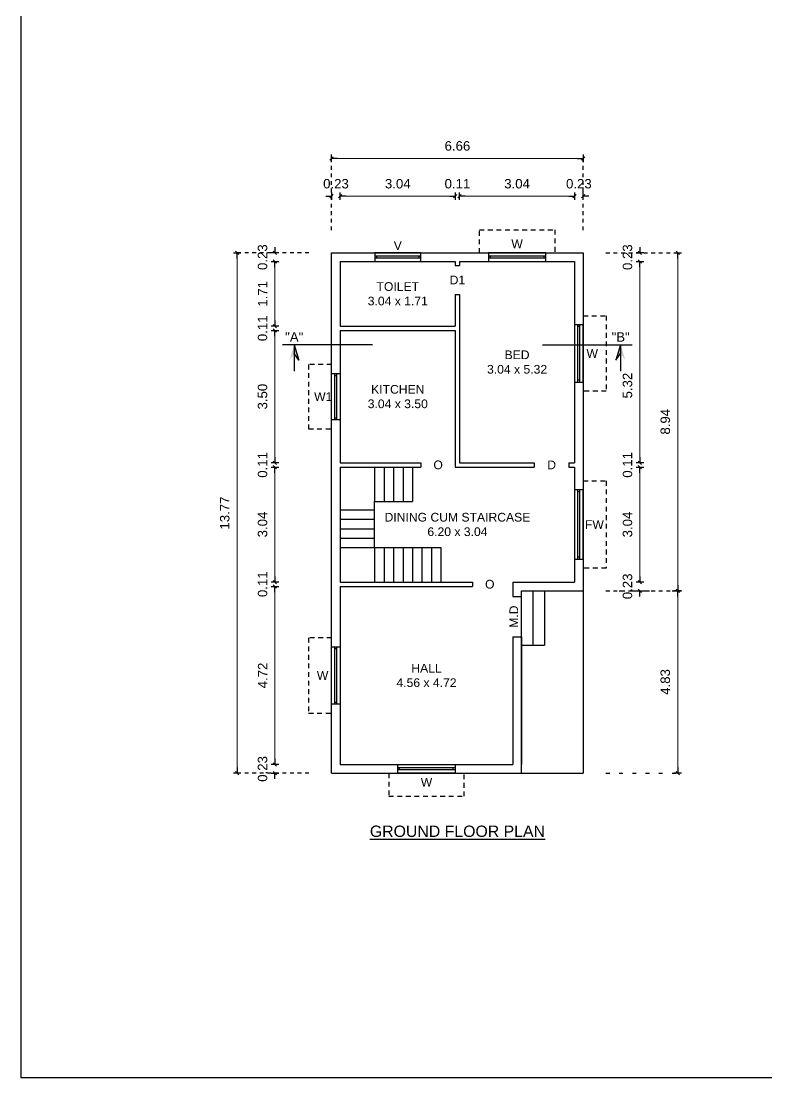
# Model space of a CAD drawing. Header units: metres. Extents: x 1126 to 1595, y 117 to 472.
# Drawn here: x 1555.78 to 1575.51, y 415.59 to 443.55 of the extents above; entities that cross this region are included whole.
import ezdxf
from ezdxf.enums import TextEntityAlignment as Align

# ---------------------------------------------------------------- set-up
doc = ezdxf.new("R2010")
doc.units = ezdxf.units.M
doc.linetypes.add('DOT', pattern=[0.25, 0, -0.25])
doc.linetypes.add('HIDDEN', pattern=[9.525, 6.35, -3.175])
for name, color, linetype in [('Sunshade', 8, 'HIDDEN'), ('TEXT', 7, 'Continuous'), ('Ventilator', 7, 'HIDDEN'), ('Window', 7, 'Continuous')]:
    doc.layers.add(name, color=color, linetype=linetype)
doc.styles.add('ARIAL', font='arial.ttf')
doc.styles.get("Standard").update_dxf_attribs({"font": 'arial.ttf', "height": 0.23})
doc.dimstyles.new('FLOOR DIM', dxfattribs={"dimtxt": 0.2, "dimasz": 0.05, "dimexe": 0.075, "dimexo": 0.3, "dimgap": 0.025, "dimtad": 0, "dimzin": 3, "dimdsep": 46, "dimtxsty": 'ARIAL', "dimblk": 'JM1', "dimcen": -0.09, "dimclrd": 5, "dimclre": 250, "dimclrt": 3, "dimazin": 0, "dimtfac": 0.65, "dimtix": 1, "dimtofl": 0, "dimtmove": 0, "dimatfit": 2, "dimfxl": 0, "dimfrac": 1, "dimtolj": 1, "dimlwd": 18, "dimlwe": -1, "dimarcsym": 0})

# ---------------------------------------------------------------- blocks, each defined once
blk = doc.blocks.new('JM1')
at = {"color": 2}
for p, q in [((-3, 0), (0, 0)), ((-0.88, -0.88), (0.88, 0.88)), ((0, 2), (0, -2))]:
    blk.add_line(p, q, dxfattribs=at)
blk = doc.blocks.new('*D732')
at = {"color": 5, "lineweight": 18}
for p, q in [((1563.943, 438.919), (1563.893, 438.919)), ((1564.272, 438.919), (1564.322, 438.919))]:
    blk.add_line(p, q, dxfattribs=at)
at = {"layer": 'Defpoints', "color": 0}
for p in [(1563.993, 438.919), (1563.993, 437.419), (1564.222, 437.191)]:
    blk.add_point(p, dxfattribs=at)
at = {"color": 5, "lineweight": 18, "xscale": 0.05, "yscale": 0.05, "zscale": 0.05}
blk.add_blockref('JM1', (1563.993, 438.919), dxfattribs=at)
at = {"color": 5, "lineweight": 18, "xscale": 0.05, "yscale": 0.05, "zscale": 0.05, "rotation": 180}
blk.add_blockref('JM1', (1564.222, 438.919), dxfattribs=at)
at = {"color": 3, "insert": (1564.108, 439.247), "char_height": 0.25, "attachment_point": 5, "style": 'ARIAL'}
blk.add_mtext('\\A1;0.23', dxfattribs=at)
blk = doc.blocks.new('*D733')
at = {"color": 250, "linetype": 'DOT', "ltscale": 0.25}
for p, q in [((1563.393, 437.419), (1561.418, 437.419)), ((1563.393, 423.652), (1561.418, 423.652))]:
    blk.add_line(p, q, dxfattribs=at)
at = {"color": 5, "lineweight": 18, "ltscale": 0.25}
blk.add_line((1561.493, 437.369), (1561.493, 423.702), dxfattribs=at)
at = {"layer": 'Defpoints', "color": 0, "linetype": 'ByBlock', "ltscale": 0.25}
for p in [(1563.993, 437.419), (1561.493, 423.652), (1563.993, 423.652)]:
    blk.add_point(p, dxfattribs=at)
at = {"color": 5, "linetype": 'ByBlock', "lineweight": 18, "ltscale": 0.25, "xscale": 0.05, "yscale": 0.05, "zscale": 0.05}
for p, rotation in [((1561.493, 437.419), 90), ((1561.493, 423.652), 270)]:
    blk.add_blockref('JM1', p, dxfattribs=dict(at, rotation=rotation))
at = {"color": 3, "linetype": 'ByBlock', "ltscale": 0.25, "insert": (1561.166, 430.536), "char_height": 0.25, "attachment_point": 5, "rotation": 90, "style": 'ARIAL'}
blk.add_mtext('\\A1;13.77', dxfattribs=at)
blk = doc.blocks.new('*D734')
at = {"color": 250, "linetype": 'DOT', "ltscale": 0.25}
for p, q in [((1563.993, 438.019), (1563.993, 439.994)), ((1570.649, 438.019), (1570.649, 439.994))]:
    blk.add_line(p, q, dxfattribs=at)
at = {"color": 5, "lineweight": 18, "ltscale": 0.25}
blk.add_line((1564.043, 439.919), (1570.599, 439.919), dxfattribs=at)
at = {"layer": 'Defpoints', "color": 0, "linetype": 'ByBlock', "ltscale": 0.25}
for p in [(1570.649, 439.919), (1563.993, 437.419), (1570.649, 437.419)]:
    blk.add_point(p, dxfattribs=at)
at = {"color": 5, "linetype": 'ByBlock', "lineweight": 18, "ltscale": 0.25, "xscale": 0.05, "yscale": 0.05, "zscale": 0.05, "rotation": 180}
blk.add_blockref('JM1', (1563.993, 439.919), dxfattribs=at)
at = {"color": 5, "linetype": 'ByBlock', "lineweight": 18, "ltscale": 0.25, "xscale": 0.05, "yscale": 0.05, "zscale": 0.05}
blk.add_blockref('JM1', (1570.649, 439.919), dxfattribs=at)
at = {"color": 3, "linetype": 'ByBlock', "ltscale": 0.25, "insert": (1567.321, 440.247), "char_height": 0.25, "attachment_point": 5, "style": 'ARIAL'}
blk.add_mtext('\\A1;6.66', dxfattribs=at)
blk = doc.blocks.new('*D735')
at = {"color": 5, "lineweight": 18, "ltscale": 50}
for p, q in [((1562.493, 437.469), (1562.493, 437.519)), ((1562.493, 437.141), (1562.493, 437.091))]:
    blk.add_line(p, q, dxfattribs=at)
at = {"layer": 'Defpoints', "color": 0, "ltscale": 50}
for p in [(1562.493, 437.419), (1563.993, 437.419), (1564.222, 437.191)]:
    blk.add_point(p, dxfattribs=at)
at = {"color": 5, "lineweight": 18, "ltscale": 50, "xscale": 0.05, "yscale": 0.05, "zscale": 0.05}
for p, rotation in [((1562.493, 437.419), 270), ((1562.493, 437.191), 90)]:
    blk.add_blockref('JM1', p, dxfattribs=dict(at, rotation=rotation))
at = {"color": 3, "ltscale": 50, "insert": (1562.166, 437.305), "char_height": 0.25, "attachment_point": 5, "rotation": 90, "style": 'ARIAL'}
blk.add_mtext('\\A1;0.23', dxfattribs=at)
blk = doc.blocks.new('*D736')
at = {"color": 5, "lineweight": 18}
blk.add_line((1564.272, 438.919), (1567.214, 438.919), dxfattribs=at)
at = {"layer": 'Defpoints', "color": 0}
for p in [(1567.264, 438.919), (1564.222, 437.191), (1567.264, 437.191)]:
    blk.add_point(p, dxfattribs=at)
at = {"color": 5, "lineweight": 18, "xscale": 0.05, "yscale": 0.05, "zscale": 0.05, "rotation": 180}
blk.add_blockref('JM1', (1564.222, 438.919), dxfattribs=at)
at = {"color": 5, "lineweight": 18, "xscale": 0.05, "yscale": 0.05, "zscale": 0.05}
blk.add_blockref('JM1', (1567.264, 438.919), dxfattribs=at)
at = {"color": 3, "insert": (1565.743, 439.247), "char_height": 0.25, "attachment_point": 5, "style": 'ARIAL'}
blk.add_mtext('\\A1;3.04', dxfattribs=at)
blk = doc.blocks.new('*D737')
at = {"color": 5, "lineweight": 18}
for p, q in [((1567.214, 438.919), (1567.164, 438.919)), ((1567.428, 438.919), (1567.478, 438.919))]:
    blk.add_line(p, q, dxfattribs=at)
at = {"layer": 'Defpoints', "color": 0}
for p in [(1567.378, 438.919), (1567.264, 437.191), (1567.378, 437.191)]:
    blk.add_point(p, dxfattribs=at)
at = {"color": 5, "lineweight": 18, "xscale": 0.05, "yscale": 0.05, "zscale": 0.05}
blk.add_blockref('JM1', (1567.264, 438.919), dxfattribs=at)
at = {"color": 5, "lineweight": 18, "xscale": 0.05, "yscale": 0.05, "zscale": 0.05, "rotation": 180}
blk.add_blockref('JM1', (1567.378, 438.919), dxfattribs=at)
at = {"color": 3, "insert": (1567.321, 439.247), "char_height": 0.25, "attachment_point": 5, "style": 'ARIAL'}
blk.add_mtext('\\A1;0.11', dxfattribs=at)
blk = doc.blocks.new('*D738')
at = {"color": 5, "lineweight": 18}
blk.add_line((1567.428, 438.919), (1570.37, 438.919), dxfattribs=at)
at = {"layer": 'Defpoints', "color": 0}
for p in [(1570.42, 438.919), (1567.378, 437.191), (1570.42, 437.191)]:
    blk.add_point(p, dxfattribs=at)
at = {"color": 5, "lineweight": 18, "xscale": 0.05, "yscale": 0.05, "zscale": 0.05, "rotation": 180}
blk.add_blockref('JM1', (1567.378, 438.919), dxfattribs=at)
at = {"color": 5, "lineweight": 18, "xscale": 0.05, "yscale": 0.05, "zscale": 0.05}
blk.add_blockref('JM1', (1570.42, 438.919), dxfattribs=at)
at = {"color": 3, "insert": (1568.899, 439.247), "char_height": 0.25, "attachment_point": 5, "style": 'ARIAL'}
blk.add_mtext('\\A1;3.04', dxfattribs=at)
blk = doc.blocks.new('*D739')
at = {"color": 5, "lineweight": 18}
for p, q in [((1570.37, 438.919), (1570.32, 438.919)), ((1570.699, 438.919), (1570.749, 438.919))]:
    blk.add_line(p, q, dxfattribs=at)
at = {"layer": 'Defpoints', "color": 0}
for p in [(1570.649, 438.919), (1570.649, 437.419), (1570.42, 437.191)]:
    blk.add_point(p, dxfattribs=at)
at = {"color": 5, "lineweight": 18, "xscale": 0.05, "yscale": 0.05, "zscale": 0.05}
blk.add_blockref('JM1', (1570.42, 438.919), dxfattribs=at)
at = {"color": 5, "lineweight": 18, "xscale": 0.05, "yscale": 0.05, "zscale": 0.05, "rotation": 180}
blk.add_blockref('JM1', (1570.649, 438.919), dxfattribs=at)
at = {"color": 3, "insert": (1570.534, 439.247), "char_height": 0.25, "attachment_point": 5, "style": 'ARIAL'}
blk.add_mtext('\\A1;0.23', dxfattribs=at)
blk = doc.blocks.new('*D740')
at = {"color": 5, "lineweight": 18}
blk.add_line((1562.493, 437.141), (1562.493, 435.53), dxfattribs=at)
at = {"layer": 'Defpoints', "color": 0}
for p in [(1564.222, 437.191), (1562.493, 435.48), (1564.221, 435.48)]:
    blk.add_point(p, dxfattribs=at)
at = {"color": 5, "lineweight": 18, "xscale": 0.05, "yscale": 0.05, "zscale": 0.05}
for p, rotation in [((1562.493, 437.191), 90), ((1562.493, 435.48), 270)]:
    blk.add_blockref('JM1', p, dxfattribs=dict(at, rotation=rotation))
at = {"color": 3, "insert": (1562.168, 436.335), "char_height": 0.25, "attachment_point": 5, "rotation": 90, "style": 'ARIAL'}
blk.add_mtext('\\A1;1.71', dxfattribs=at)
blk = doc.blocks.new('*D741')
at = {"color": 5, "lineweight": 18}
for p, q in [((1562.493, 435.53), (1562.493, 435.58)), ((1562.493, 435.316), (1562.493, 435.266))]:
    blk.add_line(p, q, dxfattribs=at)
at = {"layer": 'Defpoints', "color": 0}
for p in [(1562.493, 435.366), (1564.221, 435.48), (1564.221, 435.366)]:
    blk.add_point(p, dxfattribs=at)
at = {"color": 5, "lineweight": 18, "xscale": 0.05, "yscale": 0.05, "zscale": 0.05}
for p, rotation in [((1562.493, 435.48), 270), ((1562.493, 435.366), 90)]:
    blk.add_blockref('JM1', p, dxfattribs=dict(at, rotation=rotation))
at = {"color": 3, "insert": (1562.166, 435.423), "char_height": 0.25, "attachment_point": 5, "rotation": 90, "style": 'ARIAL'}
blk.add_mtext('\\A1;0.11', dxfattribs=at)
blk = doc.blocks.new('*D742')
at = {"color": 5, "lineweight": 18}
blk.add_line((1562.493, 435.316), (1562.493, 431.917), dxfattribs=at)
at = {"layer": 'Defpoints', "color": 0}
for p in [(1564.221, 435.366), (1562.493, 431.867), (1564.221, 431.867)]:
    blk.add_point(p, dxfattribs=at)
at = {"color": 5, "lineweight": 18, "xscale": 0.05, "yscale": 0.05, "zscale": 0.05}
for p, rotation in [((1562.493, 435.366), 90), ((1562.493, 431.867), 270)]:
    blk.add_blockref('JM1', p, dxfattribs=dict(at, rotation=rotation))
at = {"color": 3, "insert": (1562.166, 433.616), "char_height": 0.25, "attachment_point": 5, "rotation": 90, "style": 'ARIAL'}
blk.add_mtext('\\A1;3.50', dxfattribs=at)
blk = doc.blocks.new('*D743')
at = {"color": 5, "lineweight": 18}
for p, q in [((1562.493, 431.917), (1562.493, 431.967)), ((1562.493, 431.703), (1562.493, 431.653))]:
    blk.add_line(p, q, dxfattribs=at)
at = {"layer": 'Defpoints', "color": 0}
for p in [(1562.493, 431.753), (1564.221, 431.867), (1564.221, 431.753)]:
    blk.add_point(p, dxfattribs=at)
at = {"color": 5, "lineweight": 18, "xscale": 0.05, "yscale": 0.05, "zscale": 0.05}
for p, rotation in [((1562.493, 431.867), 270), ((1562.493, 431.753), 90)]:
    blk.add_blockref('JM1', p, dxfattribs=dict(at, rotation=rotation))
at = {"color": 3, "insert": (1562.166, 431.81), "char_height": 0.25, "attachment_point": 5, "rotation": 90, "style": 'ARIAL'}
blk.add_mtext('\\A1;0.11', dxfattribs=at)
blk = doc.blocks.new('*D744')
at = {"color": 5, "lineweight": 18}
blk.add_line((1562.493, 431.703), (1562.493, 428.76), dxfattribs=at)
at = {"layer": 'Defpoints', "color": 0}
for p in [(1564.221, 431.753), (1562.493, 428.71), (1564.221, 428.71)]:
    blk.add_point(p, dxfattribs=at)
at = {"color": 5, "lineweight": 18, "xscale": 0.05, "yscale": 0.05, "zscale": 0.05}
for p, rotation in [((1562.493, 431.753), 90), ((1562.493, 428.71), 270)]:
    blk.add_blockref('JM1', p, dxfattribs=dict(at, rotation=rotation))
at = {"color": 3, "insert": (1562.166, 430.232), "char_height": 0.25, "attachment_point": 5, "rotation": 90, "style": 'ARIAL'}
blk.add_mtext('\\A1;3.04', dxfattribs=at)
blk = doc.blocks.new('*D745')
at = {"color": 5, "lineweight": 18}
for p, q in [((1562.493, 428.76), (1562.493, 428.81)), ((1562.493, 428.546), (1562.493, 428.496))]:
    blk.add_line(p, q, dxfattribs=at)
at = {"layer": 'Defpoints', "color": 0}
for p in [(1562.493, 428.596), (1564.221, 428.71), (1564.221, 428.596)]:
    blk.add_point(p, dxfattribs=at)
at = {"color": 5, "lineweight": 18, "xscale": 0.05, "yscale": 0.05, "zscale": 0.05}
for p, rotation in [((1562.493, 428.71), 270), ((1562.493, 428.596), 90)]:
    blk.add_blockref('JM1', p, dxfattribs=dict(at, rotation=rotation))
at = {"color": 3, "insert": (1562.166, 428.653), "char_height": 0.25, "attachment_point": 5, "rotation": 90, "style": 'ARIAL'}
blk.add_mtext('\\A1;0.11', dxfattribs=at)
blk = doc.blocks.new('*D746')
at = {"color": 5, "lineweight": 18}
blk.add_line((1562.493, 428.546), (1562.493, 423.931), dxfattribs=at)
at = {"layer": 'Defpoints', "color": 0}
for p in [(1564.221, 428.596), (1562.493, 423.881), (1564.221, 423.881)]:
    blk.add_point(p, dxfattribs=at)
at = {"color": 5, "lineweight": 18, "xscale": 0.05, "yscale": 0.05, "zscale": 0.05}
for p, rotation in [((1562.493, 428.596), 90), ((1562.493, 423.881), 270)]:
    blk.add_blockref('JM1', p, dxfattribs=dict(at, rotation=rotation))
at = {"color": 3, "insert": (1562.168, 426.238), "char_height": 0.25, "attachment_point": 5, "rotation": 90, "style": 'ARIAL'}
blk.add_mtext('\\A1;4.72', dxfattribs=at)
blk = doc.blocks.new('*D747')
at = {"color": 5, "lineweight": 18}
for p, q in [((1562.493, 423.931), (1562.493, 423.981)), ((1562.493, 423.602), (1562.493, 423.552))]:
    blk.add_line(p, q, dxfattribs=at)
at = {"layer": 'Defpoints', "color": 0}
for p in [(1564.221, 423.881), (1562.493, 423.652), (1563.993, 423.652)]:
    blk.add_point(p, dxfattribs=at)
at = {"color": 5, "lineweight": 18, "xscale": 0.05, "yscale": 0.05, "zscale": 0.05}
for p, rotation in [((1562.493, 423.881), 270), ((1562.493, 423.652), 90)]:
    blk.add_blockref('JM1', p, dxfattribs=dict(at, rotation=rotation))
at = {"color": 3, "insert": (1562.166, 423.766), "char_height": 0.25, "attachment_point": 5, "rotation": 90, "style": 'ARIAL'}
blk.add_mtext('\\A1;0.23', dxfattribs=at)
blk = doc.blocks.new('*D748')
at = {"color": 250, "linetype": 'DOT', "ltscale": 0.25}
for p, q in [((1571.249, 437.419), (1573.224, 437.419)), ((1571.249, 428.482), (1573.224, 428.482))]:
    blk.add_line(p, q, dxfattribs=at)
at = {"color": 5, "lineweight": 18, "ltscale": 0.25}
blk.add_line((1573.149, 437.369), (1573.149, 428.532), dxfattribs=at)
at = {"layer": 'Defpoints', "color": 0, "linetype": 'ByBlock', "ltscale": 0.25}
for p in [(1570.649, 437.419), (1570.649, 428.482), (1573.149, 428.482)]:
    blk.add_point(p, dxfattribs=at)
at = {"color": 5, "linetype": 'ByBlock', "lineweight": 18, "ltscale": 0.25, "xscale": 0.05, "yscale": 0.05, "zscale": 0.05}
for p, rotation in [((1573.149, 437.419), 90), ((1573.149, 428.482), 270)]:
    blk.add_blockref('JM1', p, dxfattribs=dict(at, rotation=rotation))
at = {"color": 3, "linetype": 'ByBlock', "ltscale": 0.25, "insert": (1572.821, 432.951), "char_height": 0.25, "attachment_point": 5, "rotation": 90, "style": 'ARIAL'}
blk.add_mtext('\\A1;8.94', dxfattribs=at)
blk = doc.blocks.new('*D749')
at = {"color": 5, "lineweight": 18, "ltscale": 50}
for p, q in [((1572.149, 437.469), (1572.149, 437.519)), ((1572.149, 437.141), (1572.149, 437.091))]:
    blk.add_line(p, q, dxfattribs=at)
at = {"layer": 'Defpoints', "color": 0, "ltscale": 50}
for p in [(1570.649, 437.419), (1572.149, 437.419), (1570.42, 437.191)]:
    blk.add_point(p, dxfattribs=at)
at = {"color": 5, "lineweight": 18, "ltscale": 50, "xscale": 0.05, "yscale": 0.05, "zscale": 0.05}
for p, rotation in [((1572.149, 437.419), 270), ((1572.149, 437.191), 90)]:
    blk.add_blockref('JM1', p, dxfattribs=dict(at, rotation=rotation))
at = {"color": 3, "ltscale": 50, "insert": (1571.821, 437.305), "char_height": 0.25, "attachment_point": 5, "rotation": 90, "style": 'ARIAL'}
blk.add_mtext('\\A1;0.23', dxfattribs=at)
blk = doc.blocks.new('*D750')
at = {"color": 5, "lineweight": 18}
blk.add_line((1572.149, 437.141), (1572.149, 431.917), dxfattribs=at)
at = {"layer": 'Defpoints', "color": 0}
for p in [(1570.42, 437.191), (1570.42, 431.867), (1572.149, 431.867)]:
    blk.add_point(p, dxfattribs=at)
at = {"color": 5, "lineweight": 18, "xscale": 0.05, "yscale": 0.05, "zscale": 0.05}
for p, rotation in [((1572.149, 437.191), 90), ((1572.149, 431.867), 270)]:
    blk.add_blockref('JM1', p, dxfattribs=dict(at, rotation=rotation))
at = {"color": 3, "insert": (1571.821, 433.907), "char_height": 0.25, "attachment_point": 5, "rotation": 90, "style": 'ARIAL'}
blk.add_mtext('\\A1;5.32', dxfattribs=at)
blk = doc.blocks.new('*D751')
at = {"color": 5, "lineweight": 18}
for p, q in [((1572.149, 431.917), (1572.149, 431.967)), ((1572.149, 431.703), (1572.149, 431.653))]:
    blk.add_line(p, q, dxfattribs=at)
at = {"layer": 'Defpoints', "color": 0}
for p in [(1570.42, 431.867), (1570.42, 431.753), (1572.149, 431.753)]:
    blk.add_point(p, dxfattribs=at)
at = {"color": 5, "lineweight": 18, "xscale": 0.05, "yscale": 0.05, "zscale": 0.05}
for p, rotation in [((1572.149, 431.867), 270), ((1572.149, 431.753), 90)]:
    blk.add_blockref('JM1', p, dxfattribs=dict(at, rotation=rotation))
at = {"color": 3, "insert": (1571.821, 431.81), "char_height": 0.25, "attachment_point": 5, "rotation": 90, "style": 'ARIAL'}
blk.add_mtext('\\A1;0.11', dxfattribs=at)
blk = doc.blocks.new('*D752')
at = {"color": 5, "lineweight": 18}
blk.add_line((1572.149, 431.703), (1572.149, 428.76), dxfattribs=at)
at = {"layer": 'Defpoints', "color": 0}
for p in [(1570.42, 431.753), (1570.42, 428.71), (1572.149, 428.71)]:
    blk.add_point(p, dxfattribs=at)
at = {"color": 5, "lineweight": 18, "xscale": 0.05, "yscale": 0.05, "zscale": 0.05}
for p, rotation in [((1572.149, 431.753), 90), ((1572.149, 428.71), 270)]:
    blk.add_blockref('JM1', p, dxfattribs=dict(at, rotation=rotation))
at = {"color": 3, "insert": (1571.821, 430.232), "char_height": 0.25, "attachment_point": 5, "rotation": 90, "style": 'ARIAL'}
blk.add_mtext('\\A1;3.04', dxfattribs=at)
blk = doc.blocks.new('*D753')
at = {"color": 5, "lineweight": 18}
for p, q in [((1572.149, 428.76), (1572.149, 428.81)), ((1572.149, 428.432), (1572.149, 428.382))]:
    blk.add_line(p, q, dxfattribs=at)
at = {"layer": 'Defpoints', "color": 0}
for p in [(1570.42, 428.71), (1570.649, 428.482), (1572.149, 428.482)]:
    blk.add_point(p, dxfattribs=at)
at = {"color": 5, "lineweight": 18, "xscale": 0.05, "yscale": 0.05, "zscale": 0.05}
for p, rotation in [((1572.149, 428.71), 270), ((1572.149, 428.482), 90)]:
    blk.add_blockref('JM1', p, dxfattribs=dict(at, rotation=rotation))
at = {"color": 3, "insert": (1571.821, 428.596), "char_height": 0.25, "attachment_point": 5, "rotation": 90, "style": 'ARIAL'}
blk.add_mtext('\\A1;0.23', dxfattribs=at)
blk = doc.blocks.new('*D754')
at = {"color": 250, "linetype": 'DOT'}
for p, q in [((1571.249, 428.482), (1573.224, 428.482)), ((1571.249, 423.652), (1573.224, 423.652))]:
    blk.add_line(p, q, dxfattribs=at)
at = {"color": 5, "lineweight": 18}
blk.add_line((1573.149, 428.432), (1573.149, 423.702), dxfattribs=at)
at = {"layer": 'Defpoints', "color": 0}
for p in [(1570.649, 428.482), (1570.649, 423.652), (1573.149, 423.652)]:
    blk.add_point(p, dxfattribs=at)
at = {"color": 5, "lineweight": 18, "xscale": 0.05, "yscale": 0.05, "zscale": 0.05}
for p, rotation in [((1573.149, 428.482), 90), ((1573.149, 423.652), 270)]:
    blk.add_blockref('JM1', p, dxfattribs=dict(at, rotation=rotation))
at = {"color": 3, "insert": (1572.821, 426.067), "char_height": 0.25, "attachment_point": 5, "rotation": 90, "style": 'ARIAL'}
blk.add_mtext('\\A1;4.83', dxfattribs=at)

msp = doc.modelspace()

# ---------------------------------------------------------------- linework, layer by layer
for p, q in [((1563.993, 437.419), (1564.83, 437.419)), ((1563.993, 423.652), (1563.993, 437.419)), ((1564.716, 437.419), (1570.649, 437.419)), ((1570.649, 437.419), (1570.649, 431.254)), ((1564.221, 437.191), (1564.221, 435.48)), ((1564.221, 437.191), (1565.743, 437.191)), ((1565.743, 437.191), (1567.264, 437.191)), ((1567.264, 437.191), (1567.264, 437.081)), ((1567.264, 437.081), (1567.378, 437.081)), ((1567.378, 437.191), (1570.42, 437.191)), ((1567.378, 437.191), (1567.378, 437.081)), ((1570.42, 437.191), (1570.42, 431.867)), ((1570.42, 437.191), (1570.42, 432.323)), ((1567.264, 436.321), (1567.264, 435.48)), ((1567.264, 436.321), (1567.378, 436.321)), ((1567.378, 436.321), (1567.378, 432.323)), ((1564.221, 435.48), (1565.933, 435.48)), ((1564.221, 435.366), (1567.264, 435.366)), ((1564.221, 435.366), (1564.221, 431.867)), ((1565.933, 435.48), (1567.264, 435.48)), ((1567.264, 435.366), (1567.264, 431.753)), ((1567.378, 432.323), (1567.378, 431.867)), ((1564.221, 431.867), (1566.354, 431.867)), ((1564.221, 431.753), (1566.354, 431.753)), ((1564.221, 431.753), (1564.221, 428.71)), ((1565.131, 431.753), (1565.131, 430.843)), ((1565.381, 431.753), (1565.381, 430.843)), ((1565.631, 431.753), (1565.631, 430.843)), ((1565.881, 431.753), (1565.881, 430.843)), ((1566.131, 431.753), (1566.131, 430.843)), ((1566.354, 431.867), (1566.354, 431.753)), ((1567.264, 431.753), (1569.355, 431.753)), ((1567.378, 431.867), (1569.355, 431.867)), ((1569.355, 431.867), (1569.355, 431.753)), ((1570.268, 431.867), (1570.42, 431.867)), ((1570.268, 431.867), (1570.268, 431.753)), ((1570.268, 431.753), (1570.42, 431.753)), ((1570.42, 431.753), (1570.42, 428.71)), ((1570.649, 431.886), (1570.649, 423.652)), ((1565.131, 430.843), (1566.131, 430.843)), ((1565.131, 429.62), (1565.131, 430.843)), ((1564.221, 430.62), (1565.131, 430.62)), ((1564.221, 430.37), (1565.131, 430.37)), ((1564.221, 430.12), (1565.131, 430.12)), ((1564.221, 429.87), (1565.131, 429.87)), ((1564.221, 429.62), (1565.131, 429.62)), ((1565.131, 429.62), (1565.131, 428.71)), ((1565.131, 429.62), (1566.881, 429.62)), ((1565.381, 429.62), (1565.381, 428.71)), ((1565.631, 429.62), (1565.631, 428.71)), ((1565.881, 429.62), (1565.881, 428.71)), ((1566.131, 429.62), (1566.131, 428.71)), ((1566.381, 429.62), (1566.381, 428.71)), ((1566.631, 429.62), (1566.631, 428.71)), ((1566.881, 429.62), (1566.881, 428.71)), ((1564.221, 428.71), (1567.72, 428.71)), ((1564.221, 428.596), (1567.72, 428.596)), ((1564.221, 428.596), (1564.221, 423.881)), ((1567.72, 428.71), (1567.72, 428.596)), ((1568.785, 428.71), (1570.42, 428.71)), ((1568.785, 428.71), (1568.785, 428.33)), ((1568.785, 428.33), (1569.013, 428.33)), ((1569.013, 428.482), (1570.649, 428.482)), ((1569.013, 423.652), (1569.013, 428.482)), ((1569.317, 428.482), (1569.317, 427.037)), ((1569.622, 428.482), (1569.622, 427.037)), ((1568.785, 427.265), (1569.013, 427.265)), ((1568.785, 427.265), (1568.785, 423.881)), ((1569.013, 427.265), (1569.013, 423.881)), ((1569.013, 427.037), (1569.622, 427.037)), ((1564.221, 423.881), (1568.785, 423.881)), ((1563.993, 423.652), (1570.649, 423.652))]:
    msp.add_line(p, q)
at = {"color": 7}
for p, q in [((1565.074, 434.989), (1562.694, 434.989)), ((1563.003, 434.989), (1563.003, 434.289)), ((1563.003, 434.989), (1563.129, 434.58)), ((1563.129, 434.58), (1563.003, 434.756)), ((1569.568, 434.989), (1571.948, 434.989)), ((1571.639, 434.989), (1571.513, 434.58)), ((1571.513, 434.58), (1571.639, 434.756)), ((1571.639, 434.989), (1571.639, 434.289))]:
    msp.add_line(p, q, dxfattribs=at)
msp.add_lwpolyline([(1555.778, 461.963), (1595.236, 461.963), (1595.236, 415.593), (1555.778, 415.593)], close=True)
for points in [[(1562.877, 434.58), (1563.003, 434.989), (1563.003, 434.756)], [(1563.129, 434.58), (1563.003, 434.989), (1563.003, 434.756)], [(1571.513, 434.58), (1571.639, 434.989), (1571.639, 434.756)], [(1571.765, 434.58), (1571.639, 434.989), (1571.639, 434.756)]]:
    msp.add_solid(points, dxfattribs=at)
at = {"layer": 'Sunshade', "linetype": 'HIDDEN', "ltscale": 0.02}
for points in [[(1567.901, 437.42), (1567.901, 438.029), (1569.897, 438.029), (1569.897, 437.42)], [(1570.649, 435.755), (1571.259, 435.755), (1571.259, 433.759), (1570.649, 433.759)], [(1563.993, 434.464), (1563.383, 434.464), (1563.383, 432.768), (1563.993, 432.768)], [(1570.649, 431.385), (1571.259, 431.385), (1571.259, 429.079), (1570.649, 429.079)], [(1563.993, 427.236), (1563.383, 427.236), (1563.383, 425.24), (1563.993, 425.24)], [(1565.505, 423.652), (1565.505, 423.042), (1567.501, 423.042), (1567.501, 423.652)]]:
    msp.add_lwpolyline(points, dxfattribs=at)
at = {"layer": 'Ventilator'}
for p, q in [((1566.353, 437.331), (1565.133, 437.331)), ((1566.353, 437.281), (1565.133, 437.281))]:
    msp.add_line(p, q, dxfattribs=at)
at = {"layer": 'Window', "linetype": 'ByBlock'}
for p, q in [((1565.18, 437.331), (1565.18, 437.281)), ((1566.302, 437.331), (1566.302, 437.281)), ((1568.187, 437.331), (1568.187, 437.281)), ((1569.608, 437.331), (1569.608, 437.281)), ((1570.561, 435.47), (1570.51, 435.47)), ((1564.081, 434.179), (1564.132, 434.179)), ((1570.561, 434.048), (1570.51, 434.048)), ((1564.081, 433.057), (1564.132, 433.057)), ((1570.561, 431.099), (1570.51, 431.099)), ((1570.561, 429.367), (1570.51, 429.367)), ((1564.081, 426.951), (1564.132, 426.951)), ((1564.081, 425.529), (1564.132, 425.529)), ((1565.791, 423.74), (1565.791, 423.791)), ((1567.212, 423.74), (1567.212, 423.791))]:
    msp.add_line(p, q, dxfattribs=at)
at = {"layer": 'Window'}
for p, q in [((1569.659, 437.331), (1568.139, 437.331)), ((1569.659, 437.281), (1568.139, 437.281)), ((1570.51, 433.997), (1570.51, 435.517)), ((1570.561, 433.997), (1570.561, 435.517)), ((1564.081, 433.006), (1564.081, 434.226)), ((1564.132, 433.006), (1564.132, 434.226)), ((1570.51, 429.317), (1570.51, 431.147)), ((1570.561, 429.317), (1570.561, 431.147)), ((1564.081, 425.478), (1564.081, 426.998)), ((1564.132, 425.478), (1564.132, 426.998)), ((1567.263, 423.791), (1565.743, 423.791)), ((1567.263, 423.74), (1565.743, 423.74))]:
    msp.add_line(p, q, dxfattribs=at)
at = {"layer": 'Window', "linetype": 'ByBlock'}
for points in [[(1566.353, 437.191), (1566.353, 437.419), (1565.133, 437.419), (1565.133, 437.191)], [(1569.659, 437.191), (1569.659, 437.419), (1568.139, 437.419), (1568.139, 437.191)], [(1570.42, 433.997), (1570.649, 433.997), (1570.649, 435.517), (1570.42, 435.517)], [(1564.221, 433.006), (1563.993, 433.006), (1563.993, 434.226), (1564.221, 434.226)], [(1570.42, 429.317), (1570.649, 429.317), (1570.649, 431.147), (1570.42, 431.147)], [(1564.221, 425.478), (1563.993, 425.478), (1563.993, 426.998), (1564.221, 426.998)], [(1567.263, 423.881), (1567.263, 423.652), (1565.743, 423.652), (1565.743, 423.881)]]:
    msp.add_lwpolyline(points, close=True, dxfattribs=at)

# ---------------------------------------------------------------- texts
at = {"color": 7, "style": 'ARIAL'}
for s, p in [('"A"', (1563.003, 435.069)), ('"B"', (1571.639, 435.069))]:
    msp.add_text(s, height=0.25, dxfattribs=at).set_placement(p, align=Align.CENTER)
at = {"char_height": 0.23, "attachment_point": 5}
for s, insert in [('TOILET\\P3.04 x 1.71', (1565.743, 436.335)), ('BED\\P3.04 x 5.32', (1568.899, 434.529)), ('KITCHEN\\P3.04 x 3.50', (1565.743, 433.616)), ('DINING CUM STAIRCASE\\P6.20 x 3.04', (1567.321, 430.232)), ('HALL\\P4.56 x 4.72', (1566.503, 426.238))]:
    msp.add_mtext(s, dxfattribs=dict(at, insert=insert))
at = {"layer": 'TEXT', "style": 'ARIAL'}
for s, p in [('V', (1565.743, 437.612)), ('W', (1568.899, 437.658)), ('W', (1570.887, 434.757)), ('W1', (1563.771, 433.615)), ('FW', (1570.945, 430.232)), ('W', (1563.754, 426.238)), ('W', (1566.503, 423.413))]:
    msp.add_text(s, height=0.23, dxfattribs=at).set_placement(p, align=Align.MIDDLE_CENTER)
for s, rotation, p in [('D1', 359.998, (1567.321, 436.701)), ('O', 359.998, (1566.811, 431.81)), ('D', 359.998, (1569.813, 431.81)), ('O', 359.998, (1568.177, 428.653)), ('M.D', 90, (1568.812, 427.795))]:
    msp.add_text(s, height=0.23, rotation=rotation, dxfattribs=at).set_placement(p, align=Align.MIDDLE_CENTER)
at = {"layer": 'TEXT', "insert": (1567.321, 422.115), "char_height": 0.3, "width": 4.78593, "attachment_point": 5, "style": 'ARIAL'}
msp.add_mtext('{\\fArial|b0|i0|c0|p18;\\LGROUND FLOOR PLAN\\l }', dxfattribs=at)

# ---------------------------------------------------------------- dimensions: what is measured, and where the dimension line sits
at = {"color": 7, "linetype": 'ByBlock', "ltscale": 0.25}
for p1, p2, distance, picture, middle in [((1563.993, 437.419), (1570.649, 437.419), 2.5, '*D734', (1567.321, 440.247)), ((1563.993, 437.419), (1563.993, 423.652), -2.5, '*D733', (1561.166, 430.536)), ((1570.649, 437.419), (1570.649, 428.482), 2.5, '*D748', (1572.821, 432.951))]:
    dim = msp.add_aligned_dim(p1=p1, p2=p2, distance=distance, dimstyle='FLOOR DIM', override={"dimtxt": 0.25, "dimexo": 0.6, "dimgap": 0.2, "dimtad": 1, "dimpost": '\\X'}, dxfattribs=at)
    dim.commit()
    dim.dimension.update_dxf_attribs({"geometry": picture, "text_midpoint": middle})
at = {"color": 7}
dim = msp.add_linear_dim(base=(1563.993, 438.919), p1=(1564.222, 437.191), p2=(1563.993, 437.419), dimstyle='FLOOR DIM', override={"dimtxt": 0.25, "dimgap": 0.2, "dimtad": 1, "dimpost": '\\X', "dimse1": 1, "dimse2": 1, "dimtmove": 2}, dxfattribs=at)
dim.commit()
dim.dimension.update_dxf_attribs({"geometry": '*D732', "text_midpoint": (1564.108, 439.247)})
for base, p1, p2, picture, middle in [((1567.264, 438.919), (1564.222, 437.191), (1567.264, 437.191), '*D736', (1565.743, 439.247)), ((1567.378, 438.919), (1567.264, 437.191), (1567.378, 437.191), '*D737', (1567.321, 439.247)), ((1570.42, 438.919), (1567.378, 437.191), (1570.42, 437.191), '*D738', (1568.899, 439.247)), ((1570.649, 438.919), (1570.42, 437.191), (1570.649, 437.419), '*D739', (1570.534, 439.247))]:
    dim = msp.add_linear_dim(base=base, p1=p1, p2=p2, dimstyle='FLOOR DIM', override={"dimtxt": 0.25, "dimgap": 0.2, "dimtad": 1, "dimpost": '\\X', "dimse1": 1, "dimse2": 1, "dimtmove": 2})
    dim.commit()
    dim.dimension.update_dxf_attribs({"geometry": picture, "text_midpoint": middle})
at = {"ltscale": 50}
for base, p1, p2, picture, middle in [((1562.493, 437.419), (1564.222, 437.191), (1563.993, 437.419), '*D735', (1562.166, 437.305)), ((1572.149, 437.419), (1570.42, 437.191), (1570.649, 437.419), '*D749', (1571.821, 437.305))]:
    dim = msp.add_linear_dim(base=base, p1=p1, p2=p2, angle=270, dimstyle='FLOOR DIM', override={"dimtxt": 0.25, "dimgap": 0.2, "dimtad": 1, "dimpost": '\\X', "dimse1": 1, "dimse2": 1, "dimtmove": 2}, dxfattribs=at)
    dim.commit()
    dim.dimension.update_dxf_attribs({"geometry": picture, "text_midpoint": middle})
for base, p1, p2, angle, override, picture, middle in [((1562.493, 435.48), (1564.222, 437.191), (1564.221, 435.48), 270, {"dimtxt": 0.25, "dimgap": 0.2, "dimtad": 1, "dimpost": '\\X', "dimse1": 1, "dimse2": 1, "dimtmove": 2}, '*D740', (1562.168, 436.335)), ((1562.493, 435.366), (1564.221, 435.48), (1564.221, 435.366), 270, {"dimtxt": 0.25, "dimgap": 0.2, "dimtad": 1, "dimpost": '\\X', "dimse1": 1, "dimse2": 1, "dimtmove": 2}, '*D741', (1562.166, 435.423)), ((1562.493, 431.867), (1564.221, 435.366), (1564.221, 431.867), 270, {"dimtxt": 0.25, "dimgap": 0.2, "dimtad": 1, "dimpost": '\\X', "dimse1": 1, "dimse2": 1, "dimtmove": 2}, '*D742', (1562.166, 433.616)), ((1562.493, 431.753), (1564.221, 431.867), (1564.221, 431.753), 270, {"dimtxt": 0.25, "dimgap": 0.2, "dimtad": 1, "dimpost": '\\X', "dimse1": 1, "dimse2": 1, "dimtmove": 2}, '*D743', (1562.166, 431.81)), ((1572.149, 431.753), (1570.42, 431.867), (1570.42, 431.753), 270, {"dimtxt": 0.25, "dimgap": 0.2, "dimtad": 1, "dimpost": '\\X', "dimse1": 1, "dimse2": 1, "dimtmove": 2}, '*D751', (1571.821, 431.81)), ((1562.493, 428.71), (1564.221, 431.753), (1564.221, 428.71), 270, {"dimtxt": 0.25, "dimgap": 0.2, "dimtad": 1, "dimpost": '\\X', "dimse1": 1, "dimse2": 1, "dimtmove": 2}, '*D744', (1562.166, 430.232)), ((1572.149, 428.71), (1570.42, 431.753), (1570.42, 428.71), 270, {"dimtxt": 0.25, "dimgap": 0.2, "dimtad": 1, "dimpost": '\\X', "dimse1": 1, "dimse2": 1, "dimtmove": 2}, '*D752', (1571.821, 430.232)), ((1562.493, 428.596), (1564.221, 428.71), (1564.221, 428.596), 270, {"dimtxt": 0.25, "dimgap": 0.2, "dimtad": 1, "dimpost": '\\X', "dimse1": 1, "dimse2": 1, "dimtmove": 2}, '*D745', (1562.166, 428.653)), ((1572.149, 428.482), (1570.42, 428.71), (1570.649, 428.482), 270, {"dimtxt": 0.25, "dimgap": 0.2, "dimtad": 1, "dimpost": '\\X', "dimse1": 1, "dimse2": 1, "dimtmove": 2}, '*D753', (1571.821, 428.596)), ((1562.4932, 423.8805), (1564.2214, 428.5963), (1564.2214, 423.8805), 270, {"dimtxt": 0.25, "dimgap": 0.2, "dimtad": 1, "dimpost": '\\X', "dimse1": 1, "dimse2": 1, "dimtmove": 2}, '*D746', (1562.1677, 426.2384)), ((1573.149, 423.652), (1570.649, 428.482), (1570.649, 423.652), 90, {"dimtxt": 0.25, "dimexo": 0.6, "dimgap": 0.2, "dimtad": 1, "dimpost": '\\X', "dimtmove": 1}, '*D754', (1572.821, 426.067)), ((1562.493, 423.652), (1564.221, 423.881), (1563.993, 423.652), 270, {"dimtxt": 0.25, "dimgap": 0.2, "dimtad": 1, "dimpost": '\\X', "dimse1": 1, "dimse2": 1, "dimtmove": 2}, '*D747', (1562.166, 423.766))]:
    dim = msp.add_linear_dim(base=base, p1=p1, p2=p2, angle=angle, dimstyle='FLOOR DIM', override=override)
    dim.commit()
    dim.dimension.update_dxf_attribs({"geometry": picture, "text_midpoint": middle})
dim = msp.add_linear_dim(base=(1572.149, 431.867), p1=(1570.42, 437.191), p2=(1570.42, 431.867), angle=270, dimstyle='FLOOR DIM', override={"dimtxt": 0.25, "dimgap": 0.2, "dimtad": 1, "dimpost": '\\X', "dimse1": 1, "dimse2": 1, "dimtmove": 2})
dim.commit()
dim.dimension.update_dxf_attribs({"geometry": '*D750', "text_midpoint": (1571.821, 433.907), "dimtype": 160})

doc.saveas('drawing.dxf')
